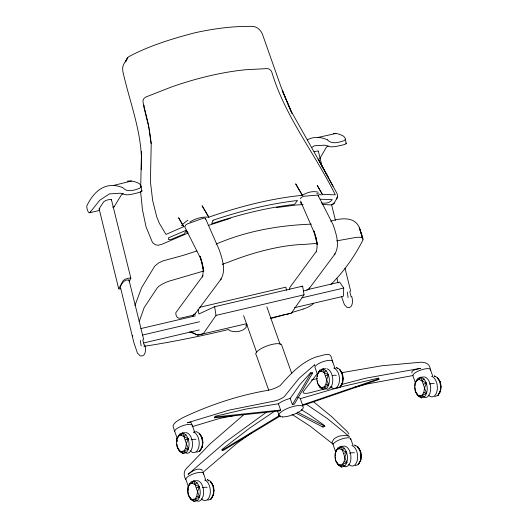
<?xml version="1.0" encoding="UTF-8"?>
<svg xmlns="http://www.w3.org/2000/svg" width="528" height="528" viewBox="0 0 528 528"><rect width="100%" height="100%" fill="white"/><g stroke="black" fill="none" stroke-linecap="round" stroke-linejoin="round"><path stroke-width="0.79" d="M318.344 151.602L318.344 151.166L317.625 151.015A7.451 1.987 -18.5 0 0 314.081 151.721M111.388 199.94L111.388 199.505L110.669 199.36A7.451 1.98 -18.7 0 0 105.699 200.528L103.732 201.742L99.112 208.817L118.694 288.763L119.42 288.961A7.359 2.251 -19.5 0 0 120.668 288.803M141.313 169.29L141.504 151.279L140.705 187.407M176.88 441.778L176.972 438.808L178.847 435.362M189.988 483.344L188.113 486.79L188.001 490.505L188.199 489.06M196.673 452.192L199.716 451.196L202.455 446.358L202.561 442.636L202.244 438.095L200.363 434.841L199.261 433.31L196.145 431.541M207.814 500.174L210.857 499.178L213.596 494.333L213.385 486.077L210.401 481.292L207.293 479.523L208.586 480.935M317.203 376.266L317.83 373.435M335.313 455.242L335.399 452.272L336.844 449.526M336.95 388.172L339.992 387.169L342.725 382.331L342.837 378.616L342.52 374.068L339.537 369.283L336.422 367.514L337.286 368.458M355.106 465.656L358.142 464.66L360.881 459.815L360.994 456.1L360.67 451.559L357.687 446.774L354.578 445.005L355.443 445.949M415.048 386.067L415.14 383.097L416.585 380.351M434.841 396.488L437.884 395.485L440.623 390.647L440.728 386.932L440.411 382.384L437.428 377.599L434.313 375.83L435.178 376.774M306.755 289.813L339.682 282.117L343.728 288.037L343.418 296.281L294.433 307.732M246.253 325.875L246.041 327.512C242.167 331.914 234.128 332.904 229.086 330.224M176.972 438.808C175.461 444.345 177.626 451.414 183.275 453.618L186.318 452.621C190.489 447.533 189.644 439.804 185.863 434.735L182.747 432.967L179.711 433.963L176.972 438.808L178.926 435.349M176.959 441.797L177.157 440.352M176.966 444.035L177.184 447.064L180.167 451.849L183.982 450.932L185.704 448.133L186.259 444.088L188.212 438.794L181.13 435.211L178.695 436.009L182.747 432.967L185.427 432.683M190.067 483.331C185.533 488.961 187.579 498.848 194.416 501.6L197.459 500.603C201.63 495.515 200.792 487.786 197.003 482.717L193.895 480.949L190.852 481.945M201.868 447.698L202.561 442.636L201.604 437.369L199.261 433.31C203.848 438.28 204.145 446.028 199.716 451.196L202.455 446.358M188.06 491.258L188.324 495.046L191.308 499.831L195.122 498.914L196.845 496.115L197.406 492.07L199.353 486.776L192.271 483.193L189.836 483.991L188.113 486.79M213.015 495.68L213.708 490.618L212.751 485.351L210.401 481.292C214.988 486.262 215.285 494.003 210.857 499.178L213.596 494.333M320.747 369.692L323.024 368.94L326.139 370.709C329.921 375.778 330.766 383.506 326.594 388.595L323.552 389.598C316.384 386.694 314.688 376.325 319.592 370.63M317.434 376.332L317.632 374.88M317.295 380.767L317.46 383.044L320.443 387.829L324.258 386.912L325.981 384.113L326.535 380.061L328.482 374.774L321.407 371.184L318.971 371.983L317.249 374.781M342.144 383.678L342.837 378.616L341.88 373.349L339.537 369.283C344.124 374.253 344.421 382.001 339.992 387.169L342.725 382.331M337.359 448.807C332.818 454.443 334.864 464.33 341.708 467.082L344.744 466.085C348.922 460.997 348.077 453.268 344.289 448.199L341.18 446.431L338.897 447.176M335.392 455.261L335.59 453.816M335.788 452.371L335.986 450.925M335.346 456.74L335.61 460.528L338.593 465.313L342.408 464.396L344.137 461.597L344.692 457.552L346.639 452.258L339.557 448.675L337.128 449.473L335.399 452.272M360.301 461.162L360.994 456.1L360.037 450.833L357.687 446.774C362.274 451.744 362.571 459.485 358.142 464.66L360.881 459.815M417.094 379.639C412.559 385.268 414.599 395.155 421.443 397.907L424.486 396.911C428.657 391.822 427.812 384.094 424.03 379.025L420.915 377.256L418.638 378.002M415.523 383.196L415.721 381.751M415.081 387.572L415.351 391.36L418.334 396.139L422.149 395.221L423.872 392.423L424.426 388.377L426.373 383.084L419.298 379.5L416.863 380.299L415.14 383.097M440.035 391.987L440.728 386.932L439.771 381.665L437.428 377.599C442.015 382.569 442.312 390.317 437.884 395.485L440.623 390.647M316.173 251.975C318.305 245.045 316.358 237.607 313.87 231.033L317.295 244.735L316.1 237.679M134.95 305.501L141.61 287.635L154.737 266.138L158.651 262.924L162.994 260.898L182.945 255.453L196.898 250.952M139.207 321.545L144.197 307.553L157.014 288.222A14.269 4.376 -19.5 0 1 172.597 280.137L203.914 270.956M190.516 482.625L189.836 483.991L193.895 480.949L196.574 480.658M319.988 369.937L318.971 371.983L323.024 368.94L325.703 368.656M338.138 447.427L337.128 449.473L341.18 446.431L344.527 446.074M417.879 378.253L416.863 380.299L420.915 377.256L424.268 376.9M313.368 303.257L312.979 304.016A11.425 3.491 -19.5 0 1 303.118 309.052M202.204 262.766L203.399 269.821L199.967 256.12C202.455 262.693 204.402 270.131 202.27 277.061L203.003 275.708L175.857 312.675A6.23 5.801 48.7 0 0 177.21 317.262L178.669 318.16L180.325 318.226L193.34 315.183L194.746 314.404L195.525 312.985M303.409 290.994L307.237 290.103L308.642 289.318L309.428 287.899M129.221 281.556L130.858 278.249L111.388 199.505M192.845 316.226L194.093 314.101M290.189 398.409L292.393 404.646L310.662 373.6L312.576 373.157L312.332 372.478L310.418 372.92L299.95 384.582L290.189 398.409A12.89 3.94 -19.5 0 0 278.401 403.781L246.457 408.969L215.398 416.242L214.361 417.146L214.599 417.826L279.569 410.916L280.612 410.018L278.401 403.781M312.576 373.157L294.307 404.197L292.393 404.646M318.259 372.735L319.552 370.636M314.332 365.33L314.734 364.742L299.138 378.246L284.849 395.96A8.309 2.198 -20.2 0 1 273.088 401.326L229.337 410.071L187.433 422.783L190.839 422.123L191.776 424.571M198.112 309.296L198.917 313.995L214.632 306.709L302.669 286.136L304.036 294.822L215.998 315.394L203.3 333.742L197.736 335.102L189.519 331.808M285.773 314.53L291.337 313.17L304.036 294.822M181.13 435.211L182.747 432.967C184.562 438.425 186.265 443.751 188.47 449.123L183.982 450.932L186.318 452.621L181.546 451.73L179.058 450.318M192.271 483.193L193.895 480.949C195.703 486.407 197.406 491.733 199.617 497.105L195.122 498.914L197.459 500.603L192.694 499.712L190.205 498.3M321.407 371.184L323.024 368.94C324.832 374.398 326.542 379.731 328.746 385.097L324.258 386.912L326.594 388.595L321.823 387.71L319.334 386.291M339.557 448.675L341.18 446.431C342.989 451.889 344.692 457.215 346.903 462.587L342.408 464.396L344.744 466.085L339.979 465.194L337.491 463.782M419.298 379.5L420.915 377.256C422.73 382.714 424.433 388.04 426.637 393.413L422.149 395.221L424.486 396.911L419.714 396.02L417.226 394.607M316.028 251.797L289.753 287.588A6.23 5.801 48.7 0 0 289.813 289.265M194.746 314.404L221.166 278.942L220.381 279.847C226.565 271.161 222.334 259.208 219.298 250.008L205.491 218.506M308.642 289.318L335.069 253.856L334.283 254.76C340.461 246.074 336.237 234.122 333.194 224.928L318.173 195.492A3.326 1.459 -22.8 0 0 315.81 195.254L304.016 196.218A3.326 1.459 -22.8 0 0 300.373 198.653M186.602 230.525L183.863 234.122L171.125 239.428L168.577 239.606L168.472 237.838L186.318 230.241M316.972 374.081L303.283 391.651A8.309 2.343 -17.3 0 0 311.48 392.35L323.42 389.235M90.46 211.86L99.752 200.251L109.369 193.921L120.285 193.202L125.321 194.654A6.25 1.228 -10.3 0 0 133.016 193.987L137.907 192.786A6.237 1.228 -10.3 0 0 141.643 190.542M127.255 181.183A155.8 45.844 76.2 0 1 139.405 183.724L140.732 185.189L141.134 186.681L139.88 188.153C134.699 190.179 127.235 192.859 122.945 187.77A156.73 57.757 77.8 0 0 86.823 205.9A4.594 1.696 77.8 0 0 88.189 211.682A4.594 1.696 77.8 0 0 90.46 211.853M186.773 231.165L186.206 231.825L186.595 232.155L187.889 232.115M333.425 133.426A156.73 44.2 75.9 0 1 343.583 136.217L345.041 137.874L345.424 139.253L344.276 140.56C339.049 142.441 331.67 144.712 327.406 139.795M330.931 284.414C343.952 271.511 354.572 256.436 362.861 240.128A14.269 4.369 -19.6 0 0 353.338 237.904L336.633 240.874M301.264 202.264L300.63 202.858L301.422 203.729M183.975 226.538L165.983 234.432L159.324 223.245L156.697 216.751L152.645 200.389L150.414 181.606L151.206 144.533L148.441 124.595L143.035 102.254L143.022 100.3L144.025 98.36L145.88 96.994L171.25 87.067A163.601 68.686 -22.3 0 1 245.322 69.762L267.425 68.594L269.254 69.095L270.844 70.435L271.821 72.164C285.146 116.833 314.972 153.496 335.313 194.865L322.351 194.363L317.255 185.46L322.351 194.363M214.599 417.826L215.642 416.922L280.612 410.018M202.66 472.626L236.993 443.282L250.965 433.231M183.619 436.623L185.863 434.735M243.256 415.193L209.827 444.134L186.331 468.587C183.242 471.623 183.817 476.164 185.797 479.622M323.895 372.596L326.139 370.709M194.759 484.605L197.003 482.717M421.786 380.912L424.03 379.025M342.045 450.087L344.289 448.199M328.132 145.867L326.37 147.305L319.988 158.228A4.594 1.294 75.9 0 1 319.612 159.073M123.242 193.479L121.394 194.924L114.629 205.907A4.594 1.353 76.2 0 1 113.56 206.659M202.561 442.636L203.009 442.306M316.694 378.827L317.137 378.497M342.837 378.616L343.279 378.286M213.708 490.618L214.15 490.288M440.728 386.932L441.177 386.595M360.994 456.1L361.436 455.77M274.877 411.015L249.625 428.122L221.839 449.572L222.077 450.252L223.351 450.358L280.361 415.899M311.692 147.563L314.332 145.787L324.892 145.18L329.617 146.626A6.237 1.155 -8.3 0 0 337.702 146.104L342.507 145.042A6.25 1.155 -8.3 0 0 345.972 143.101M189.882 221.998C195.466 218.44 202.191 216.612 208.804 217.18C239.131 206.686 270.382 198.521 302.372 195.314C307.019 192.39 312.853 190.634 318.285 192.232M222.077 450.252L279.794 415.364M301.178 286.829L302.669 286.136M296.294 413.279L322.991 427.079L324.812 426.248L324.575 425.568L308.821 414.295L301.283 409.695M325.769 375.85L328.482 374.774M185.493 439.87L188.212 438.794M423.661 384.166L426.373 383.084M196.64 487.852L199.353 486.776M343.926 453.334L346.639 452.258M188.014 233.072L161.74 244.332L158.374 245.21L155.793 244.926L153.212 243.223L152.189 241.791L146.005 226.743L142.468 209.774L140.573 191.374M216.084 244.101C246.239 231.079 278.665 225.344 311.315 224.149M222.189 264.383L229.04 261.914A89.107 27.251 -19.5 0 1 303.785 244.444L317.434 243.349M378.774 378.807L378.919 379.434L302.663 405.524L302.518 404.903L378.774 378.807L378.536 378.127L339.134 387.314L300.307 398.666A12.89 3.94 -19.5 0 0 297.568 397.492M193.868 432.287L195.386 431.792M208.237 225.489L230.38 218.335M192.199 426.657L219.655 418.447L235.739 415.312M354.215 387.407L366.94 384.034L413.048 375.533M329.782 387.578L332.171 386.951M341.722 384.463L365.6 378.233L420.651 368.287L414.691 369.818L412.731 370.88A9.2 2.818 -7.7 0 0 412.104 372.973M311.507 380.041L317.018 378.616M113.329 185.493L131.439 181.038M89.899 212.744L99.317 210.428M112.662 207.148L114.226 206.758M199.445 307.355L285.879 287.159L286.42 290.294M140.877 328.568L195.479 315.81M142.514 335.056L199.525 321.73M301.97 297.799L343.728 288.037M143.807 342.923L199.214 329.974M246.556 323.697L197.736 335.102L191.176 331.848M270.527 318.034L291.337 313.17M318.067 137.432L335.874 133.498M341.26 372.768L381.665 365.785L419.344 362.353C423.944 361.687 429.871 363.343 430.221 368.861M330.554 221.232C340.355 218.097 355.212 216.038 359.575 228.281L362.789 239.131L359.396 227.918L362.762 237.428M276.184 207.629L296.762 204.943L303.098 204.633M320.067 199.221L332.224 199.577C329.828 203.412 325.4 203.372 321.466 203.056M322.357 204.461L330.548 204.91L332.383 204.593L334.402 202.679L337.491 197.162L337.577 195.426L336.996 193.459L318.16 159.001L333.036 186.252M99.112 208.817L99.825 208.969M130.858 278.249L130.132 278.051A7.372 2.251 -19.5 0 0 125.156 279.213L123.222 280.54L118.694 288.763M143.748 339.728L128.984 280.018C124.681 279.074 121.585 283.298 120.358 286.915L133.848 342.533L137.419 353.041L140.197 355.905C146.315 357.08 145.972 348.592 144.778 344.89M423.872 392.423L426.637 393.413M325.981 384.113L328.746 385.097M344.137 461.597L346.903 462.587M185.704 448.133L188.47 449.123M196.845 496.115L199.617 497.105M297.396 412.078L324.812 426.248M437.29 378.424L438.53 379.137M357.548 447.599L358.796 448.305M210.263 482.117L211.504 482.823M291.958 414.355L310.193 426.175L333.036 444.107L332.264 443.058L332.152 441.804L333.927 439.058A9.194 4.396 -16 0 1 340.355 435.857L346.79 435.468L349.457 436.616L327.195 418.427L306.167 404.151M313.381 401.689L331.551 416.546L347.424 431.752L348.883 433.95M419.714 396.02L421.443 397.907M321.823 387.71L323.552 389.598M339.979 465.194L341.708 467.082M181.546 451.73L183.275 453.618M192.694 499.712L194.416 501.6M439.771 381.665L440.411 382.384M341.88 373.349L342.52 374.068M360.037 450.833L360.67 451.559M201.604 437.369L202.244 438.095M212.751 485.351L213.385 486.077M415.985 392.08L418.334 396.139M318.483 384.443L320.443 387.829M336.25 461.254L338.593 465.313M177.817 447.79L180.167 451.849M188.958 495.772L191.308 499.831M328.324 177.23L290.803 110.669L282.183 90.321L291.931 113.302L281.035 86.948L262.409 34.135C260.832 30.215 257.327 26.862 253.011 26.4C233.363 26.011 213.827 28.578 194.68 32.842C172.095 38.768 149.365 45.665 128.746 56.694C127.109 58.021 126.284 60.02 125.552 61.934L127.717 57.697L123.664 64.291L122.621 67.564L122.839 71.419C130.027 103.765 143.438 135.623 141.266 169.303M300.511 201.076L314.899 234.109M200.996 259.189L185.064 227.482A3.326 1.459 -22.8 0 1 184.945 226.717A6.653 2.917 -22.8 0 1 185.955 224.855A3.326 1.459 -22.8 0 1 188.899 223.377L203.135 218.262A3.326 1.459 -22.8 0 1 205.61 219.265M174.742 431.66L172.966 425.825C174.596 421.753 179.19 419.885 182.721 417.714C209.801 404.917 238.438 395.34 268 390.311C272.27 389.42 276.382 387.869 280.124 385.618C290.176 374.26 300.934 362.492 315.645 357.113L325.175 354.638L328.568 354.321L329.934 355.034L331.003 356.407L332.31 360.499M277.484 410.909L279.365 416.117M132.601 335.491L132.825 336.131M430.333 369.329L432.709 376.042M415.437 382.899L413.061 376.187A9.352 2.858 -19.5 0 1 421.397 369.838A9.352 2.858 -19.5 0 1 430.452 370.465M378.919 379.434L378.536 378.127M332.442 361.013L335.082 368.478M350.599 438.497L352.975 445.216M317.546 374.583L315.17 367.871A9.352 2.858 -19.5 0 1 323.506 361.522A9.352 2.858 -19.5 0 1 332.561 362.155M310.418 372.92L310.662 373.6M335.702 452.074L333.326 445.355A9.352 2.858 -19.5 0 1 341.662 439.006A9.352 2.858 -19.5 0 1 350.711 439.639M322.747 426.4L322.991 427.079M291.766 373.573L281.477 344.52A13.84 4.231 -19.5 0 0 265.214 346.632A13.84 4.231 -19.5 0 0 256.265 355.007L268.719 390.172M300.307 398.666L302.518 404.903M266.838 306.854L280.203 344.593M243.626 315.625L256.714 352.592M215.398 416.242L215.642 416.922M192.166 425.04L194.806 432.498M203.306 473.015L205.953 480.48M177.276 438.61L174.893 431.891A9.352 2.858 -19.5 0 1 183.229 425.548A9.352 2.858 -19.5 0 1 192.284 426.175M188.417 486.592L186.034 479.873A9.352 2.858 -19.5 0 1 194.377 473.524A9.352 2.858 -19.5 0 1 203.425 474.157M202.27 471.075L201.775 469.643C196.891 467.663 191.836 471.517 188.093 474.322L225.146 442.273L264 413.998A8.309 2.528 -22.2 0 0 266.119 412.21M341.517 296.512L344.395 304.682L347.18 307.54C353.298 308.715 352.955 300.227 351.754 296.531M349.76 291.522L351.153 296.881M142.784 339.887L144.177 345.246M318.344 151.166L322.476 167.864M331.518 204.448L335.452 220.354M345.022 268.277L350.731 291.364M336.923 278.203L338.092 282.995M149.081 128.436L143.893 107.032L143.887 105.079M345.424 139.253L346.203 143.642M141.134 186.681L141.893 191.143M214.632 306.709L215.998 315.394M149.272 129.228L151.265 143.504M347.332 292.09L348.091 297.601M140.349 340.454L141.115 345.959M128.984 280.018L128.997 280.52M186.1 432.61A10.395 6.092 83.9 0 1 192.515 443.705A10.395 6.092 83.9 0 1 186.628 453.262M191.096 439.751A9.352 2.858 -19.5 0 1 196.02 439.349M193.426 432.029A10.395 6.092 83.9 0 1 198.997 446.134A10.395 6.092 83.9 0 1 190.212 450.78M327.004 368.716A10.395 6.092 83.9 0 1 332.798 380.213A10.395 6.092 83.9 0 1 326.898 389.242M332.211 375.553A9.352 2.858 -19.5 0 1 336.296 375.322M333.703 368.003A10.395 6.092 83.9 0 1 339.266 382.114A10.395 6.092 83.9 0 1 330.488 386.76M424.895 377.032A10.395 6.092 83.9 0 1 430.69 388.522A10.395 6.092 83.9 0 1 424.796 397.551M429.264 384.041A9.352 2.858 -19.5 0 1 434.188 383.638M431.594 376.319A10.395 6.092 83.9 0 1 437.164 390.43A10.395 6.092 83.9 0 1 428.38 395.069M197.241 480.592A10.395 6.092 83.9 0 1 203.656 491.687A10.395 6.092 83.9 0 1 197.769 501.244M202.237 487.733A9.352 2.858 -19.5 0 1 207.161 487.324M204.574 480.011A10.395 6.092 83.9 0 1 210.137 494.116A10.395 6.092 83.9 0 1 201.353 498.762M345.16 446.206A10.395 6.092 83.9 0 1 350.948 457.697A10.395 6.092 83.9 0 1 345.055 466.726M349.523 453.215A9.352 2.858 -19.5 0 1 354.453 452.806M351.859 445.493A10.395 6.092 83.9 0 1 357.423 459.598A10.395 6.092 83.9 0 1 348.645 464.244M303.112 309.104A420.908 128.627 -19.5 0 1 291.397 312.629M284.368 314.688A420.908 128.627 -19.5 0 1 270.336 318.668M247.355 324.819A420.908 128.627 -19.5 0 1 245.751 325.235M229 329.393A420.908 128.627 -19.5 0 1 143.966 346.342M316.8 193.604A24.644 12.25 -19 0 1 321.275 195.05M181.467 225.779A24.915 16.091 -21.9 0 1 187.876 220.202M307.303 139.841A155.8 55.572 77.5 0 1 327.406 139.795M318.173 195.492A6.653 2.917 -22.8 0 1 318.292 196.258M212.975 220.46L211.708 223.733C238.616 214.757 266.237 207.715 294.446 204.402L297.521 200.515C268.673 203.808 240.431 211.042 212.949 220.275L212.975 220.46M337.491 197.162L336.435 198.871L337.491 197.162M334.184 203.069L332.383 204.593L334.184 203.069M302.372 195.314L295.739 183.949L302.372 195.314M208.804 217.18L202.112 205.828L208.804 217.18M183.757 226.75L178.662 217.84L183.757 226.75M282.638 416.915A12.89 3.94 -19.5 0 0 302.966 408.461A12.89 3.94 -19.5 0 0 287.694 408.322A12.89 3.94 -19.5 0 0 282.638 416.915"/></g></svg>
